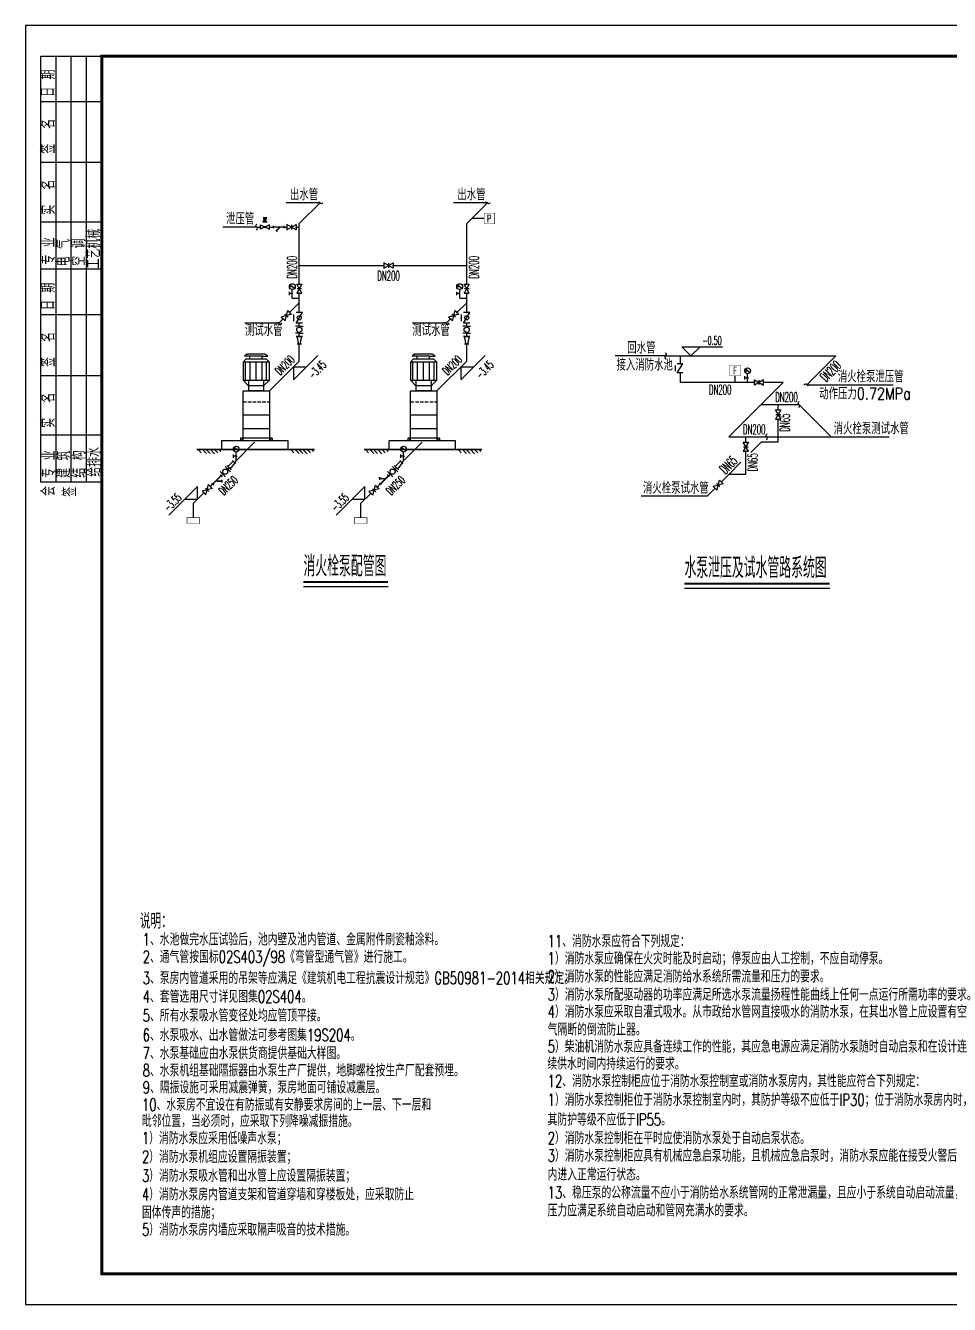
# Model space of a CAD drawing. Extents: x -620248 to 571765, y -684907 to -323071.
# Drawn here: x -325175 to -310011, y -684907 to -663907 of the extents above; entities that cross this region are included whole.
import ezdxf
from ezdxf.enums import TextEntityAlignment as Align

# ---------------------------------------------------------------- set-up
doc = ezdxf.new("R2010")
doc.units = 0
doc.header["$LTSCALE"] = 1000
doc.header["$MEASUREMENT"] = 0
doc.linetypes.add('CONTINOUS', pattern=[2000000.0, 1000000.0, 1000000.0])
doc.linetypes.add('DASH', pattern=[0.35, 0.25, -0.1])
for name, color, linetype in [('2', 2, 'Continuous'), ('4', 4, 'Continuous'), ('9', 9, 'Continuous'), ('A-JS', 2, 'Continuous'), ('DIM_SYMB', 3, 'Continuous'), ('DIM_消防', 3, 'Continuous'), ('PIPE-消防', 1, 'Continuous'), ('PUB_TEXT', 7, 'Continuous'), ('PUB_TITLE', 4, 'Continuous'), ('S', 2, 'Continuous'), ('TWT_ELEV', 3, 'Continuous'), ('TWT_LEAD', 3, 'Continuous'), ('TWT_TEXT', 7, 'Continuous'), ('VALVE_消防', 7, 'Continuous'), ('VALVE_给水', 7, 'Continuous'), ('框', 130, 'Continuous'), ('阳台', 7, 'Continuous')]:
    doc.layers.add(name, color=color, linetype=linetype)
doc.styles.add('-宋体', font='simsun_0.shx', dxfattribs={"width": 0.8})
doc.styles.add('_TCH_DIM', font='SIMPLEX.shx', dxfattribs={"width": 0.8, "bigfont": 'GBCBIG.shx'})
doc.styles.add('TBC', font='simhei_0.shx', dxfattribs={"width": 0.9})
doc.styles.add('天正', font='SIMPLEX.shx', dxfattribs={"width": 0.7, "bigfont": 'HZTXT.shx'})

# ---------------------------------------------------------------- blocks, each defined once
blk = doc.blocks.new('A$C1D9C4E1B')
at = {"layer": 'S', "color": 0}
for p, q in [((50, 101), (8, 134)), ((8, 134), (16, 111)), ((1, 29), (1, 65)), ((28, 47), (1, 47)), ((30, 0), (30, 86)), ((30, 0), (102, 0))]:
    blk.add_line(p, q, dxfattribs=at)
at = {"layer": 'S', "color": 0, "const_width": 7.37}
blk.add_lwpolyline([(34, 47, -1), (27, 47, -1)], format="xyb", close=True, dxfattribs=at)
at = {"layer": 'S', "color": 0}
blk.add_circle((30, 118), 30, dxfattribs=at)
blk = doc.blocks.new('$TWTSYS$00000247')
at = {"elevation": 0}
blk.add_lwpolyline([(7, -101, -0.575183), (0, 0, 0.604745), (-11, 101, 16.924828)], format="xyb", dxfattribs=at)
blk = doc.blocks.new('A$C2F4A1349')
at = {"layer": 'S'}
for p, q in [((0, 86), (0, 0)), ((1161, 86), (0, 86)), ((63, 86), (63, 0)), ((1098, 86), (1098, 0)), ((1161, 86), (1161, 0))]:
    blk.add_line(p, q, dxfattribs=at)
blk = doc.blocks.new('A$C2912085F')
at = {"layer": 'S'}
for p, q in [((101, 2875), (101, 2219)), ((1060, 2875), (101, 2875)), ((192, 2983), (104, 2870)), ((242, 3174), (153, 3097)), ((798, 3097), (153, 3097)), ((176, 2875), (176, 2219)), ((950, 2983), (192, 2983)), ((897, 3174), (242, 3174)), ((330, 3097), (330, 2983)), ((339, 2875), (339, 2219)), ((568, 2875), (568, 2219)), ((781, 2875), (781, 2219)), ((798, 2983), (798, 3097)), ((809, 3097), (999, 3097)), ((999, 3097), (897, 3174)), ((947, 2875), (947, 2219)), ((1063, 2870), (950, 2983)), ((1060, 2219), (1060, 2875)), ((101, 2219), (289, 2009)), ((101, 2219), (1060, 2219)), ((847, 2006), (306, 2006)), ((308, 1827), (308, 2219)), ((850, 2219), (850, 1827)), ((1060, 2219), (850, 2009)), ((101, 0), (101, 1820)), ((101, 1820), (1060, 1820)), ((850, 1827), (308, 1827)), ((1060, 1820), (1060, 0)), ((101, 949), (1060, 949)), ((101, 442), (1060, 442))]:
    blk.add_line(p, q, dxfattribs=at)
at = {"layer": 'S', "linetype": 'DASH', "ltscale": 0.5}
blk.add_line((101, 1417), (1060, 1417), dxfattribs=at)
at = {"layer": 'DIM_消防'}
blk.add_blockref('A$C2F4A1349', (0, 1), dxfattribs=at)
blk = doc.blocks.new('A$C7D5A6CC8')
at = {"layer": 'S'}
blk.add_line((-424, 1), (3437, 1), dxfattribs=at)
blk.add_lwpolyline([(397, 297), (2562, 297), (2562, 1), (397, 1)], close=True, dxfattribs=at)
at = {"layer": 'DIM_消防', "xscale": 0.8959999999497085, "yscale": 0.8959999999497085, "zscale": 0.8959999999497085}
blk.add_blockref('A$C2912085F', (1006, 297), dxfattribs=at)
blk = doc.blocks.new('A$C3B791E56')
at = {"layer": 'A-JS', "color": 8}
for p, q in [((0, 86), (513, 86)), ((24, 50), (60, 86)), ((83, 20), (149, 86)), ((151, 0), (237, 86)), ((243, 3), (325, 86)), ((318, 5), (399, 86)), ((425, 22), (489, 86))]:
    blk.add_line(p, q, dxfattribs=at)
blk = doc.blocks.new('A$C22F20EFD')
at = {"layer": 'TWT_TEXT'}
h = blk.add_hatch(color=256, dxfattribs=at)
h.dxf.hatch_style = 1
edge = h.paths.add_edge_path()
edge.add_line((48, 75), (48, 85))
edge.add_ellipse((48, 75), major_axis=(-6.65, 6.65), ratio=1, start_angle=315, end_angle=405)
edge.add_line((39, 75), (48, 75))
h = blk.add_hatch(color=256, dxfattribs=at)
h.dxf.hatch_style = 1
edge = h.paths.add_edge_path()
edge.add_line((48, 75), (39, 75))
edge.add_ellipse((48, 75), major_axis=(6.65, 6.65), ratio=1, start_angle=135, end_angle=225)
edge.add_line((48, 66), (48, 75))
edge = h.paths.add_edge_path()
edge.add_ellipse((48, 75), major_axis=(6.65, 6.65), ratio=1, start_angle=225, end_angle=315)
edge.add_ellipse((48, 75), major_axis=(-6.65, 6.65), ratio=1, start_angle=225, end_angle=315)
edge.add_line((48, 85), (48, 66))
at = {"layer": 'S', "color": 0}
for p, q in [((80, 161), (13, 215)), ((13, 215), (25, 177)), ((2, 46), (2, 105)), ((48, 75), (2, 75)), ((48, 0), (48, 137))]:
    blk.add_line(p, q, dxfattribs=at)
blk.add_ellipse((48, 189), major_axis=(-33.9, 33.9), ratio=1, start_param=3.926991, end_param=10.210176, dxfattribs=at)
at = {"layer": 'TWT_TEXT', "color": 0}
for major_axis, start_param, end_param in [((-6.65, 6.65), 3.926991, 7.068583), ((6.65, 6.65), 2.356194, 5.497787)]:
    blk.add_ellipse((48, 75), major_axis=major_axis, ratio=1, start_param=start_param, end_param=end_param, dxfattribs=at)
blk = doc.blocks.new('A$C29A34EED')
at = {"layer": '框'}
for p, q in [((0, 461), (0, 14461)), ((0, 14461), (2000, 14461)), ((500, 461), (500, 14461)), ((1000, 461), (1000, 14461)), ((1500, 461), (1500, 14461)), ((2000, 461), (2000, 14461)), ((2000, 12961), (0, 12961)), ((2000, 10961), (0, 10961)), ((2000, 9005), (0, 9005)), ((2000, 7461), (0, 7461)), ((2000, 5961), (0, 5961)), ((2000, 3961), (0, 3961)), ((2000, 2005), (0, 2005)), ((2000, 461), (0, 461))]:
    blk.add_line(p, q, dxfattribs=at)
at = {"layer": '框', "style": '_TCH_DIM', "width": 0.8}
for s, p in [('日 期', (462, 13120)), ('签  名', (466, 11253)), ('实  名', (466, 9253)), ('工艺机械', (1953, 7486)), ('专 业', (472, 7613)), ('电 气', (957, 7555)), ('空 调', (1460, 7573)), ('日 期', (462, 6120)), ('签  名', (466, 4253)), ('实  名', (466, 2253)), ('专 业', (480, 613)), ('建 筑', (967, 607)), ('结 构', (1470, 612)), ('给排水', (1970, 645)), ('会', (470, 12)), ('签', (1174, -12))]:
    blk.add_text(s, height=450, rotation=90, dxfattribs=at).set_placement(p)
blk = doc.blocks.new('A$C54597E38')
at = {"layer": '9'}
h = blk.add_hatch(dxfattribs=at)
h.set_pattern_fill('ANSI31', color=256, scale=70.630202, angle=135, style=0)
h.set_pattern_definition([(180, (-153496.256, -56662.455), (-2e-15, -8.82877527), [])])
edge = h.paths.add_edge_path()
edge.add_line((99, 458), (99, 400))
edge.add_line((99, 400), (0, 400))
edge.add_line((0, 400), (0, 620))
edge.add_arc((64, 620), 63.6, 90, 180, ccw=False)
edge.add_line((64, 683), (622, 683))
edge.add_arc((622, 620), 63.6, 0, 90, ccw=False)
edge.add_line((685, 620), (685, 396))
edge.add_line((685, 396), (594, 396))
edge.add_line((594, 396), (594, 463))
edge.add_line((594, 463), (614, 463))
edge.add_line((614, 463), (624, 463))
edge.add_line((624, 463), (624, 613))
edge.add_line((624, 613), (68, 613))
edge.add_line((68, 613), (68, 458))
edge.add_line((68, 458), (99, 458))
h.paths.add_polyline_path([(369, 293), (369, 582), (586, 582), (586, 519), (436, 519), (436, 458), (557, 458), (557, 225), (431, 225), (431, 166), (588, 166), (588, 112), (370, 112), (370, 226), (321, 226), (321, 112), (103, 112), (103, 166), (260, 166), (260, 225), (133, 225), (133, 458), (255, 458), (255, 519), (104, 519), (104, 582), (321, 582), (321, 293)])
h.paths.add_polyline_path([(196, 399), (265, 399), (265, 289), (196, 289)], flags=16)
h.paths.add_polyline_path([(494, 399), (425, 399), (425, 289), (494, 289)], flags=16)
edge = h.paths.add_edge_path()
edge.add_line((99, 225), (99, 283))
edge.add_line((99, 283), (0, 283))
edge.add_line((0, 283), (0, 64))
edge.add_arc((64, 64), 63.6, 180, 270)
edge.add_line((64, 0), (622, 0))
edge.add_arc((622, 64), 63.6, 270, 360)
edge.add_line((685, 64), (685, 287))
edge.add_line((685, 287), (594, 287))
edge.add_line((594, 287), (594, 220))
edge.add_line((594, 220), (614, 220))
edge.add_line((614, 220), (624, 220))
edge.add_line((624, 220), (624, 71))
edge.add_line((624, 71), (68, 71))
edge.add_line((68, 71), (68, 225))
edge.add_line((68, 225), (99, 225))
blk.add_lwpolyline([(369, 293), (369, 293), (369, 582), (586, 582), (586, 519), (436, 519), (436, 458), (557, 458), (557, 225), (431, 225), (431, 166), (588, 166), (588, 112), (370, 112), (370, 226), (321, 226), (321, 112), (103, 112), (103, 166), (260, 166), (260, 225), (133, 225), (133, 458), (255, 458), (255, 519), (104, 519), (104, 582), (321, 582), (321, 293), (369, 293)], dxfattribs=at)
blk.add_lwpolyline([(99, 225), (99, 283), (0, 283), (0, 64, 0.414214), (64, 0), (622, 0, 0.414214), (685, 64), (685, 287), (594, 287), (594, 220), (614, 220), (624, 220), (624, 71), (68, 71), (68, 225)], format="xyb", close=True, dxfattribs=at)
blk.add_lwpolyline([(494, 399), (425, 399), (425, 289), (494, 289)], close=True, dxfattribs=at)
blk = doc.blocks.new('标框')
at = {"layer": '4'}
for p, q in [((-105112, 98008), (-105112, 71592)), ((-95112, 98008), (-95112, 71592))]:
    blk.add_line(p, q, dxfattribs=at)
at = {"layer": '框'}
for p, q in [((-105112, 111592), (-105112, 71592)), ((-95112, 111592), (-95112, 71592)), ((-105112, 98584), (-95112, 98584)), ((-105112, 94081), (-95112, 94081)), ((-105112, 89578), (-95112, 89578)), ((-105112, 87777), (-95112, 87777)), ((-105112, 85976), (-95112, 85976)), ((-105112, 85075), (-95112, 85075)), ((-105112, 84174), (-95112, 84174)), ((-105112, 83274), (-95112, 83274)), ((-105112, 82373), (-95112, 82373)), ((-105112, 81473), (-95112, 81473)), ((-105112, 80572), (-95112, 80572)), ((-105112, 79671), (-95112, 79671)), ((-105112, 78771), (-95112, 78771)), ((-105112, 77870), (-95112, 77870)), ((-105112, 76970), (-95112, 76970)), ((-105112, 76069), (-95112, 76069)), ((-105112, 75168), (-95112, 75168)), ((-105112, 74268), (-95112, 74268))]:
    blk.add_line(p, q, dxfattribs=at)
at = {"layer": '4'}
blk.add_blockref('A$C54597E38', (-104913, 73473), dxfattribs=at)
at = {"layer": 'TWT_TEXT', "style": 'TBC', "width": 0.9}
blk.add_text('广州亚泰建筑设计院有限公司', height=480, dxfattribs=at).set_placement((-103962, 73582))
at = {"layer": 'TWT_TEXT', "style": '_TCH_DIM'}
for s, height, p in [('建筑工程甲级设计证书号：', 300, (-103979, 73080)), ('市政工程乙级设计证书号：', 300, (-103979, 72647)), ('城乡规划编制乙级证书编号：粤自资规乙字', 300, (-103979, 72198)), ('电话', 300, (-103979, 71765)), ('图纸版权属设计单位所有，未经许可，外人及外单位不得翻印复制作为其他工程之用', 249.73, (-102027, 71082))]:
    blk.add_text(s, height=height, rotation=359.9997, dxfattribs=at).set_placement(p)
at = {"layer": 'TWT_TEXT', "style": '天正', "width": 0.67}
for s, height, p in [('A144002161', 300, (-101392, 73058)), ('A244002168', 300, (-101382, 72625)), ('23440110', 300, (-99787, 72179)), ('Tel：020-84214629', 290, (-103368, 71744))]:
    blk.add_text(s, height=height, rotation=359.9997, dxfattribs=at).set_placement(p)
at = {"layer": '框', "style": '-宋体', "width": 0.74}
for s, p in [('注册章', (-104927, 94312)), ('工程设计出图专用章', (-104926, 89809)), ('项目名称', (-104926, 88008)), ('车间二', (-102099, 88008)), ('兴建单位', (-104926, 86207)), ('佛山市天地元一净化设备有限公司', (-102100, 86207)), ('图      名', (-104926, 85353)), ('图      别', (-104926, 84452)), ('图      号', (-104926, 83552)), ('版  本  号', (-104927, 82651)), ('第一版', (-102100, 82651)), ('日      期', (-104926, 81751)), ('2025.10', (-102099, 81751)), ('制      图', (-104926, 80850)), ('设      计', (-104926, 79950)), ('专业负责人', (-104926, 79049)), ('项目负责人', (-104926, 78148)), ('专业校对人', (-104926, 77248)), ('审  核  人', (-104926, 76347)), ('审  定  人', (-104926, 75447)), ('设  计  号', (-104926, 74546)), ('AT-FS25023D', (-102108, 74546))]:
    blk.add_text(s, height=350, dxfattribs=at).set_placement(p)
for s, p in [('叶润华', (-101553, 80850)), ('叶润华', (-101553, 79950)), ('何志朋', (-101553, 78148)), ('范 武', (-101553, 77248)), ('陈伟业', (-101553, 76347)), ('何志朋', (-101553, 75447))]:
    blk.add_text(s, height=350, dxfattribs=at).set_placement(p, align=Align.CENTER)
blk = doc.blocks.new('消防框')
at = {"layer": '4'}
blk.add_line((-66927, 44194), (-66927, 17778), dxfattribs=at)
at = {"layer": '框'}
for p, q in [((-76927, 57778), (-76927, 17778)), ((-66927, 57778), (-66927, 17778)), ((-76927, 44194), (-76927, 17778))]:
    blk.add_line(p, q, dxfattribs=at)
at = {"layer": '4'}
blk.add_blockref('标框', (28185, -53814), dxfattribs=at)
at = {"layer": '框', "style": '-宋体', "width": 0.74}
for s, p in [('给水(消防)', (-73914, 30638)), ('XS-  /', (-73914, 29737)), ('11', (-72770, 29737))]:
    blk.add_text(s, height=350, dxfattribs=at).set_placement(p)
blk = doc.blocks.new('A$C21C844B0')
at = {"layer": '4'}
for name, p in [('A$C29A34EED', (0, 26072)), ('消防框', (124827, -17245))]:
    blk.add_blockref(name, p, dxfattribs=at)
blk = doc.blocks.new('$VALVE$00000447')
for p, q in [((-82, 0), (-82, 90)), ((-82, 0), (-82, -90)), ((82, 0), (82, 90)), ((82, 0), (82, -90))]:
    blk.add_line(p, q)
blk.add_circle((0, 0), 60.1)
for p in [(-82, 0), (82, 0)]:
    blk.add_point(p)
blk = doc.blocks.new('$VALVE$00000486')
for p, q in [((90, 55), (-90, 16)), ((-90, -48), (-90, 48)), ((90, 72), (90, -72)), ((90, 72), (90, -72)), ((90, -72), (90, 72)), ((90, -55), (-90, -16))]:
    blk.add_line(p, q)
for p in [(-90, 0), (90, 0)]:
    blk.add_point(p)
blk = doc.blocks.new('$VALVE$00000314')
for p, q in [((-125, -75), (-125, 75)), ((-125, 75), (125, -75)), ((-75, 125), (75, 125)), ((125, -75), (125, 75))]:
    blk.add_line(p, q)
blk.add_circle((0, 0), 50)
for p in [(-125, 0), (125, 0)]:
    blk.add_point(p)
blk.add_solid([(0, 125), (0, 150), (75, 125)])
blk = doc.blocks.new('$VALVE$00000296')
for points in [[(-125, 72), (-125, -72), (125, 72), (125, -72), (-125, 72)], [(0, 60), (0, -64)]]:
    blk.add_lwpolyline(points)
for p in [(-125, 0), (125, 0)]:
    blk.add_point(p)
blk = doc.blocks.new('$VALVE$00000485')
at = {"linetype": 'CONTINOUS'}
for p, q in [((-90, 67), (-90, -42)), ((90, 42), (-90, 42)), ((90, -40), (-90, -18))]:
    blk.add_line(p, q, dxfattribs=at)
for q in [(90, 72), (90, -72)]:
    blk.add_line((90, 0), q)
for p in [(-90, 0), (90, 0)]:
    blk.add_point(p)
blk = doc.blocks.new('$VALVE$00000501')
for p, q in [((-175, 32), (-175, -32)), ((175, 32), (175, -32)), ((96, -77), (50, -123))]:
    blk.add_line(p, q)
at = {"const_width": 35}
for points in [[(-175, 0), (175, 0)], [(-52, 0), (73, -100)]]:
    blk.add_lwpolyline(points, dxfattribs=at)
for p in [(-175, -2), (175, -2)]:
    blk.add_point(p)
blk = doc.blocks.new('$VALVE$00000773')
blk.add_hatch(color=256).paths.add_polyline_path([(61, 131), (2, 194), (-61, 131)])
for p, q in [((-125, -62), (-125, 62)), ((-125, 62), (125, -62)), ((125, 62), (-125, -62)), ((2, 194), (-61, 131)), ((-61, 131), (61, 131)), ((-48, 255), (53, 255)), ((52, 228), (-48, 228)), ((61, 131), (2, 194)), ((125, -62), (125, 62))]:
    blk.add_line(p, q)
at = {"const_width": 31.2}
blk.add_lwpolyline([(-16, 0, 1), (16, 0, 1)], format="xyb", close=True, dxfattribs=at)
blk.add_lwpolyline([(0, 131, 5, 5, 0), (0, 0, 1, 1, 0)], format="xyseb")
at = {"const_width": 5.37}
blk.add_lwpolyline([(2, 194), (2, 290)], dxfattribs=at)
for p in [(-125, 0), (125, 0)]:
    blk.add_point(p)
blk = doc.blocks.new('$VALVE$00000315')
blk.add_line((-75, 125), (75, 125))
blk.add_lwpolyline([(-125, -75), (-125, 75), (125, -75), (125, 75)])
for p in [(-125, 0), (125, 0)]:
    blk.add_point(p)
blk.add_solid([(0, 125), (0, 150), (75, 125)])

msp = doc.modelspace()

# ---------------------------------------------------------------- linework, layer by layer
at = {"layer": 'DIM_SYMB', "const_width": 35}
for points in [[(-320613.6, -673045.6), (-319224, -673045.6)], [(-314359.7, -673073.1), (-311975.3, -673073.1)]]:
    msp.add_lwpolyline(points, dxfattribs=at)
at = {"layer": 'DIM_SYMB'}
for points in [[(-320613.6, -673115.6), (-319224, -673115.6)], [(-314359.7, -673143.1), (-311975.3, -673143.1)]]:
    msp.add_lwpolyline(points, dxfattribs=at)
at = {"layer": 'PIPE-消防', "linetype": 'Continuous', "ltscale": 0.5}
for p, q in [((-320342.2, -666818.7), (-320681.9, -667158.3)), ((-317595.2, -666818.7), (-317851.5, -667075)), ((-320681.9, -667215.5), (-320681.9, -667158.3)), ((-317851.5, -667075), (-317934.8, -667158.3)), ((-317934.8, -667845.4), (-317934.8, -667158.3)), ((-317649, -667075), (-317851.5, -667075)), ((-321382.4, -667215.5), (-321318.9, -667215.5)), ((-321168.9, -667215.5), (-321109, -667215.5)), ((-320934, -667215.5), (-320884.3, -667215.5)), ((-320734.3, -667215.5), (-320681.9, -667215.5)), ((-320681.9, -667845.4), (-320681.9, -667215.5)), ((-320681.9, -667845.4), (-319292, -667845.4)), ((-320681.9, -668151.6), (-320681.9, -667845.4)), ((-319142, -667845.4), (-317934.8, -667845.4)), ((-317934.8, -668151.6), (-317934.8, -667845.4)), ((-320681.9, -668458.5), (-320681.9, -668301.6)), ((-317934.8, -668458.5), (-317934.8, -668301.6)), ((-320841.2, -668617.7), (-320681.9, -668458.5)), ((-320681.9, -668618.6), (-320681.9, -668458.5)), ((-318094.1, -668617.7), (-317934.8, -668458.5)), ((-317934.8, -668618.6), (-317934.8, -668458.5)), ((-321018.1, -668794.7), (-320947.2, -668723.8)), ((-320681.9, -668845.4), (-320681.9, -668793.6)), ((-318271, -668794.7), (-318200.2, -668723.8)), ((-317934.8, -668845.4), (-317934.8, -668793.6)), ((-320681.9, -669014.6), (-320681.9, -668960)), ((-317934.8, -669014.6), (-317934.8, -668960)), ((-320681.9, -669416.7), (-320681.9, -669141)), ((-317934.8, -669416.7), (-317934.8, -669141)), ((-321172.6, -669907.4), (-320681.9, -669416.7)), ((-318425.5, -669907.4), (-317934.8, -669416.7)), ((-314665.9, -669333), (-314432.3, -669333)), ((-314432.3, -669333), (-314432.3, -669459.8)), ((-314432.3, -669333), (-311878, -669333)), ((-312351.4, -669806.4), (-311878, -669333)), ((-314432.3, -669609.8), (-314432.3, -669767.1)), ((-313527.9, -669767.1), (-313527.9, -669657.8)), ((-313527.9, -669767.1), (-314432.3, -669767.1)), ((-313210.4, -669767.1), (-313527.9, -669767.1)), ((-313101.9, -670128.9), (-312740.1, -669767.1)), ((-312740.1, -669767.1), (-313060.4, -669767.1)), ((-313631.2, -670658.3), (-313101.9, -670128.9)), ((-313101.9, -670128.9), (-312823.6, -670128.9)), ((-312823.6, -670218.8), (-312823.6, -670128.9)), ((-312823.6, -670128.9), (-312480.2, -670128.9)), ((-312823.6, -670747.8), (-312823.6, -670368.8)), ((-313631.2, -670658.3), (-313353, -670658.3)), ((-313353, -670748.1), (-313353, -670658.3)), ((-313353, -670658.3), (-313009.6, -670658.3)), ((-321745, -671080.4), (-321415.4, -670750.8)), ((-318998, -671080.4), (-318666.4, -670748.8)), ((-313353, -671277.2), (-313353, -670898.1)), ((-313273, -670918.9), (-313101.9, -670747.8)), ((-312823.6, -670747.8), (-313101.9, -670747.8)), ((-313631.2, -671277.2), (-313433, -671078.9)), ((-321963.4, -671298.7), (-321937.9, -671273.3)), ((-321856.9, -671192.3), (-321834.1, -671169.5)), ((-319216.3, -671298.7), (-319190.9, -671273.3)), ((-319109.9, -671192.3), (-319087.1, -671169.5)), ((-313754.6, -671400.6), (-313631.2, -671277.2)), ((-313353, -671277.2), (-313631.2, -671277.2)), ((-322140.6, -671476), (-322099.5, -671434.9)), ((-319402, -671484.4), (-319352.4, -671434.9)), ((-313988.5, -671634.5), (-313860.7, -671506.7)), ((-322422.3, -671757.6), (-322246.7, -671582.1)), ((-322422.3, -671757.6), (-322422.3, -671988.9)), ((-319675.2, -671757.6), (-319508.1, -671590.5)), ((-319675.2, -671757.6), (-319675.2, -671988.9))]:
    msp.add_line(p, q, dxfattribs=at)
at = {"layer": 'PUB_TITLE'}
msp.add_lwpolyline([(-325174.7, -684907.3), (-295474.7, -684907.3), (-295474.7, -663907.3), (-325174.7, -663907.3)], close=True, dxfattribs=at)
at = {"layer": 'PUB_TITLE', "const_width": 50}
msp.add_lwpolyline([(-323924.7, -684407.3), (-295974.7, -684407.3), (-295974.7, -664407.3), (-323924.7, -664407.3)], close=True, dxfattribs=at)
at = {"layer": 'TWT_ELEV'}
for p, q in [((-314253.8, -669333), (-314403.8, -669183)), ((-314403.8, -669183), (-313737.9, -669183)), ((-314253.8, -669333), (-314103.8, -669183)), ((-320778, -669724.9), (-320378.7, -669325.7)), ((-318031, -669724.9), (-317631.7, -669325.7)), ((-320778, -669512.8), (-320778, -669724.9)), ((-320778, -669512.8), (-320565.9, -669512.8)), ((-318031, -669512.8), (-318031, -669724.9)), ((-318031, -669512.8), (-317818.8, -669512.8)), ((-322354.1, -671477.3), (-322825, -671948.2)), ((-322354.1, -671689.5), (-322354.1, -671477.3)), ((-319607, -671477.3), (-320077.9, -671948.2)), ((-319607, -671689.5), (-319607, -671477.3)), ((-322354.1, -671689.5), (-322566.2, -671689.5)), ((-319607, -671689.5), (-319819.2, -671689.5))]:
    msp.add_line(p, q, dxfattribs=at)
at = {"layer": 'TWT_LEAD'}
for p, q in [((-320477.3, -666818.7), (-320897.6, -666818.7)), ((-320342.2, -666818.7), (-320477.3, -666818.7)), ((-317730.2, -666818.7), (-318150.6, -666818.7)), ((-317595.2, -666818.7), (-317730.2, -666818.7)), ((-321517.4, -667215.5), (-321937.8, -667215.5)), ((-321382.4, -667215.5), (-321517.4, -667215.5)), ((-321153.1, -668794.7), (-321573.5, -668794.7)), ((-321018.1, -668794.7), (-321153.1, -668794.7)), ((-318406, -668794.7), (-318826.4, -668794.7)), ((-318271, -668794.7), (-318406, -668794.7)), ((-314801.2, -669333), (-315496.6, -669333)), ((-314666.2, -669333), (-314801.2, -669333)), ((-312352.4, -669806.4), (-311993.3, -669806.4)), ((-311993.3, -669806.4), (-310934.7, -669806.4)), ((-312480.3, -670128.9), (-311950.8, -670658.3)), ((-313009.7, -670658.3), (-311950.8, -670658.3)), ((-311950.8, -670658.3), (-310998.9, -670658.3)), ((-314251.4, -671634.5), (-315071.3, -671634.5)), ((-313988.5, -671634.5), (-314251.4, -671634.5)), ((-313988.5, -671634.5), (-314251.4, -671634.5))]:
    msp.add_line(p, q, dxfattribs=at)
at = {"layer": 'TWT_TEXT'}
for points, const_width in [([(-317649, -666987.9), (-317474.9, -666987.9), (-317474.9, -667162), (-317649, -667162)], 8.21), ([(-313615, -669483.7), (-313440.9, -669483.7), (-313440.9, -669657.8), (-313615, -669657.8)], 8.21), ([(-322526.1, -671988.9), (-322318.4, -671988.9), (-322318.4, -672083.5), (-322526.1, -672083.5)], 10), ([(-319779.1, -671988.9), (-319571.3, -671988.9), (-319571.3, -672083.5), (-319779.1, -672083.5)], 10)]:
    msp.add_lwpolyline(points, close=True, dxfattribs=dict(at, const_width=const_width))

# ---------------------------------------------------------------- block references
at = {"color": 7, "xscale": 1.599999999976716, "yscale": 1.599999999976716, "zscale": 1.679999999981373}
for p in [(-320844.7, -668382.8), (-318097.7, -668382.8)]:
    msp.add_blockref('A$C1D9C4E1B', p, dxfattribs=at)
at = {"layer": '2', "xscale": 0.4672511999960989, "yscale": 0.4672511999960989, "zscale": 0.4672511999960989}
for p, rotation in [((-320342.2, -666818.6, 0), 270), ((-317595.2, -666818.6, 0), 270), ((-321018.1, -668794.6, 0), 270), ((-318271, -668794.6, 0), 270), ((-312351.4, -669806.5, 0), 90)]:
    msp.add_blockref('$TWTSYS$00000247', p, dxfattribs=dict(at, rotation=rotation))
at = {"layer": '2', "yscale": 0.4672511999960989, "zscale": 0.4672511999960989}
for p, xscale in [((-321382.4, -667215.5, 0), -0.4672511999960989), ((-314666, -669332.9, 0), 0.4672511999960989), ((-312480.2, -670128.9, 0), -0.4672511999960989), ((-313009.6, -670658.3, 0), -0.4672511999960989)]:
    msp.add_blockref('$TWTSYS$00000247', p, dxfattribs=dict(at, xscale=xscale))
at = {"layer": '4', "xscale": 0.5, "yscale": 0.5, "zscale": 0.5}
msp.add_blockref('A$C21C844B0', (-324924.7, -684673.6), dxfattribs=at)
at = {"layer": 'TWT_TEXT', "xscale": 0.5, "yscale": 0.5, "zscale": 0.5}
for p in [(-322150.8, -670871.1), (-319403.7, -670871.1)]:
    msp.add_blockref('A$C7D5A6CC8', p, dxfattribs=at)
at = {"layer": 'TWT_TEXT'}
for p in [(-313371.6, -669767.1), (-321765.8, -671053.1), (-319018.7, -671053.1)]:
    msp.add_blockref('A$C22F20EFD', p, dxfattribs=at)
at = {"layer": 'VALVE_消防'}
for name, p, xscale, yscale, zscale, rotation in [('$VALVE$00000773', (-321243.9, -667215.5), -0.6, 0.6, 0.6, 359.9985823687014), ('$VALVE$00000296', (-320681.9, -668226.6), 0.6, 0.6, 0.6, 90.0000000000117), ('$VALVE$00000296', (-317934.8, -668226.6), 0.6, 0.6, 0.6, 90.0000000000117), ('$VALVE$00000296', (-320894.2, -668670.8), 0.6, 0.6, 0.6, 45.00000000000496), ('$VALVE$00000314', (-320681.9, -668706.1), -0.7, -0.7, 0.7, 270.0000000000139), ('$VALVE$00000296', (-318147.1, -668670.8), 0.6, 0.6, 0.6, 45.00000000000496), ('$VALVE$00000314', (-317934.8, -668706.1), -0.7, -0.7, 0.7, 270.0000000000179), ('$VALVE$00000447', (-320681.9, -668902.7), -0.7, -0.7, 0.7, 90.0000000000139), ('$VALVE$00000447', (-317934.8, -668902.7), -0.7, -0.7, 0.7, 90.00000000001785), ('$VALVE$00000486', (-320681.9, -669077.8), 0.7, 0.7, 0.7, 90.0000000000139), ('$VALVE$00000486', (-317934.8, -669077.8), 0.7, 0.7, 0.7, 90.00000000001785), ('$VALVE$00000315', (-314432.3, -669534.8), -0.6, -0.6, 0.6, 270), ('$VALVE$00000296', (-313135.4, -669767.1), 0.6, 0.6, 0.6, 180), ('$VALVE$00000296', (-312823.6, -670293.8), 0.6, 0.6, 0.6, 90), ('$VALVE$00000296', (-313353, -670823.1), 0.6, 0.6, 0.6, 89.99999999998923), ('$VALVE$00000447', (-321897.4, -671232.8), -0.7, -0.7, 0.7, 44.99999957667148), ('$VALVE$00000485', (-321789.6, -671124.9), -0.7, 0.7, 0.7, 44.99999957667148), ('$VALVE$00000447', (-319150.4, -671232.8), -0.7, -0.7, 0.7, 44.99999957748936), ('$VALVE$00000485', (-319042.5, -671124.9), -0.7, 0.7, 0.7, 44.99999957748936), ('$VALVE$00000501', (-322031.4, -671366.8), -0.55, -0.7, 0.55, 224.9999995766682), ('$VALVE$00000501', (-319284.4, -671366.8), -0.55, -0.7, 0.55, 44.99999957748771), ('$VALVE$00000296', (-313807.7, -671453.6), 0.6, 0.6, 0.6, 45.00000000000467), ('$VALVE$00000296', (-322193.7, -671529), 0.6, 0.6, 0.6, 44.99999957667148), ('$VALVE$00000296', (-319455, -671537.5), 0.6, 0.6, 0.6, 44.99999957748936)]:
    msp.add_blockref(name, p, dxfattribs=dict(at, xscale=xscale, yscale=yscale, zscale=zscale, rotation=rotation))
at = {"layer": 'VALVE_消防', "xscale": 0.6, "yscale": 0.6, "zscale": 0.6}
msp.add_blockref('$VALVE$00000296', (-319217, -667845.4), dxfattribs=at)
at = {"layer": 'VALVE_给水'}
for name, p, xscale, yscale, zscale, rotation in [('$VALVE$00000501', (-321021.5, -667215.5), 0.5, -0.6, 0.5, 179.9985823687014), ('$VALVE$00000296', (-320809.3, -667215.5), 0.6, 0.6, 0.6, 359.9985823687014)]:
    msp.add_blockref(name, p, dxfattribs=dict(at, xscale=xscale, yscale=yscale, zscale=zscale, rotation=rotation))
at = {"layer": '阳台', "xscale": -0.8000000002793967, "yscale": 0.7999999999301508, "zscale": 0.8}
for p in [(-321952.3, -670939.3), (-320432.1, -670939.3), (-319205, -670939.3), (-317685.1, -670939.3)]:
    msp.add_blockref('A$C3B791E56', p, dxfattribs=at)

# ---------------------------------------------------------------- texts
at = {"layer": 'DIM_SYMB', "color": 7, "style": '_TCH_DIM', "width": 0.8}
for s, height, p in [('消火栓泵配管图', 337.59, (-320613.6, -672953.3)), ('水泵泄压及试水管路系统图', 337.589, (-314359.7, -672980.8))]:
    msp.add_text(s, height=height, dxfattribs=at).set_placement(p)
at = {"layer": 'PUB_TEXT', "style": '天正', "width": 0.525}
for s, rotation, p in [('DN200', 90, (-320720.3, -668061.4, 0)), ('DN200', 90, (-317736.4, -668061.4, 0)), ('DN200', 45, (-312035.5, -669769.1)), ('DN65', 90, (-312632.2, -670578.2, 0)), ('DN65', 90, (-313161.5, -671230.4, 0)), ('DN65', 45, (-313686.3, -671282.8, 0))]:
    msp.add_text(s, height=160, rotation=rotation, dxfattribs=at).set_placement(p)
for p in [(-319403.2, -668095.9, 0), (-313959.7, -669965.2, 0), (-312871.1, -670088.1, 0), (-313400.6, -670617.5, 0)]:
    msp.add_text('DN200', height=160, dxfattribs=at).set_placement(p)
at = {"layer": 'TWT_ELEV', "color": 7, "style": '天正', "width": 0.525}
msp.add_text('-0.50', height=140, dxfattribs=at).set_placement((-314067.9, -669148))
for s, p in [('-3.45', (-320451.2, -669719.9)), ('-3.45', (-317704.2, -669719.9)), ('-3.55', (-322826.9, -671900.7)), ('-3.55', (-320079.8, -671900.7))]:
    msp.add_text(s, height=140, rotation=45, dxfattribs=at).set_placement(p)
at = {"layer": 'TWT_LEAD', "color": 7, "style": '_TCH_DIM', "width": 0.8}
for s, height, p in [('出水管', 192.91, (-320835.5, -666778.7)), ('出水管', 192.91, (-318088.5, -666778.7)), ('泄压管', 192.91, (-321884.2, -667175.5)), ('测试水管', 192.91, (-321574.4, -669004.7)), ('测试水管', 192.91, (-318827.3, -669004.7)), ('回水管', 192.91, (-315298.7, -669293)), ('接入消防水池', 192.91, (-315475.7, -669573)), ('消火栓泵泄压管', 192.91, (-311843.6, -669766.4)), ('动作压力0.72MPa', 192.908, (-312148.5, -670046.4)), ('消火栓泵测试水管', 192.91, (-311910.6, -670618.3)), ('消火栓泵试水管', 192.91, (-315041, -671594.5))]:
    msp.add_text(s, height=height, dxfattribs=at).set_placement(p)
at = {"layer": 'TWT_TEXT'}
for s, height, style, width, p in [('P', 126.2, 'TBC', 0.9, (-317604.1, -667136.6)), ('F', 126.2, 'TBC', 0.9, (-313570.1, -669632.4)), ('说明：', 250, '天正', 0.7, (-323299.2, -678737.8)), ('1、水池做完水压试验后，池内壁及池内管道、金属附件刷瓷釉涂料。', 200, '天正', 0.7, (-323253.5, -679012.8)), ('11、消防水泵应符合下列规定：', 200, '天正', 0.7, (-316606.2, -679041.2)), ('2、通气管按国标02S403/98《弯管型通气管》进行施工。', 200, '天正', 0.7, (-323253.5, -679299.3)), ('1）消防水泵应确保在火灾时能及时启动；停泵应由人工控制，不应自动停泵。', 200, '天正', 0.7, (-316606.2, -679325.2)), ('3、泵房内管道采用的吊架等应满足《建筑机电工程抗震设计规范》GB50981-2014相关规定。', 200, '天正', 0.7, (-323253.5, -679647.3)), ('2）消防水泵的性能应满足消防给水系统所需流量和压力的要求。', 200, '天正', 0.7, (-316606.2, -679621.1)), ('4、套管选用尺寸详见图集02S404。', 200, '天正', 0.7, (-323253.5, -679952.2)), ('3）消防水泵所配驱动器的功率应满足所选水泵流量扬程性能曲线上任何一点运行所需功率的要求。', 200, '天正', 0.7, (-316606.2, -679919)), ('4）消防水泵应采取自灌式吸水。从市政给水管网直接吸水的消防水泵，在其出水管上应设置有空', 200, '天正', 0.7, (-316606.2, -680200.4)), ('5、所有水泵吸水管变径处均应管顶平接。', 200, '天正', 0.7, (-323253.5, -680262)), ('6、水泵吸水、出水管做法可参考图集19S204。', 200, '天正', 0.7, (-323253.5, -680583.4)), ('气隔断的倒流防止器。', 200, '天正', 0.7, (-316606.2, -680493.1)), ('5）柴油机消防水泵应具备连续工作的性能，其应急电源应满足消防水泵随时自动启泵和在设计连', 200, '天正', 0.7, (-316606.2, -680772.8)), ('7、水泵基础应由水泵供货商提供基础大样图。', 200, '天正', 0.7, (-323253.5, -680880.3)), ('8、水泵机组基础隔振器由水泵生产厂提供，地脚螺栓按生产厂配套预埋。', 200, '天正', 0.7, (-323253.5, -681164.7)), ('续供水时间内持续运行的要求。', 200, '天正', 0.7, (-316610.7, -681054.1)), ('9、隔振设施可采用减震弹簧，泵房地面可铺设减震层。', 200, '天正', 0.7, (-323253.5, -681442.7)), ('12、消防水泵控制柜应位于消防水泵控制室或消防水泵房内，其性能应符合下列规定：', 200, '天正', 0.7, (-316606.2, -681339.3)), ('1）消防水泵控制柜位于消防水泵控制室内时，其防护等级不应低于IP30；位于消防水泵房内时，', 200, '天正', 0.7, (-316606.2, -681647.2)), ('10、水泵房不宜设在有防振或有安静要求房间的上一层、下一层和', 200, '天正', 0.7, (-323265.5, -681728)), ('毗邻位置，当必须时，应采取下列降噪减振措施。', 200, '天正', 0.7, (-323265.5, -681994.9)), ('其防护等级不应低于IP55。', 200, '天正', 0.7, (-316606.2, -681971.6)), ('1）消防水泵应采用低噪声水泵；', 200, '天正', 0.7, (-323265.5, -682278)), ('2）消防水泵控制柜在平时应使消防水泵处于自动启泵状态。', 200, '天正', 0.7, (-316606.2, -682276.1)), ('2）消防水泵机组应设置隔振装置；', 200, '天正', 0.7, (-323265.5, -682583)), ('3）消防水泵控制柜应具有机械应急启泵功能，且机械应急启泵时，消防水泵应能在接受火警后5min', 200, '天正', 0.7, (-316606.2, -682563.7)), ('3）消防水泵吸水管和出水管上应设置隔振装置；', 200, '天正', 0.7, (-323265.5, -682892.7)), ('内进入正常运行状态。', 200, '天正', 0.7, (-316606.2, -682874)), ('4）消防水泵房内管道支架和管道穿墙和穿楼板处，应采取防止', 200, '天正', 0.7, (-323265.5, -683199.2)), ('13、稳压泵的公称流量不应小于消防给水系统管网的正常泄漏量，且应小于系统自动启动流量，公称', 200, '天正', 0.7, (-316606.2, -683170.3)), ('固体传声的措施；', 200, '天正', 0.7, (-323265.5, -683496.1)), ('压力应满足系统自动启动和管网充满水的要求。', 200, '天正', 0.7, (-316606.2, -683464.6)), ('5）消防水泵房内墙应采取隔声吸音的技术措施。', 200, '天正', 0.7, (-323265.5, -683778.3))]:
    msp.add_text(s, height=height, dxfattribs=dict(at, style=style, width=width)).set_placement(p)
at = {"layer": 'TWT_TEXT', "style": '天正', "width": 0.525}
for s, height, p in [('DN200', 138, (-320997.4, -669658.5)), ('DN200', 138, (-318250.4, -669658.5)), ('DN250', 140, (-321919.2, -671630.3)), ('DN250', 140, (-319172.1, -671630.3))]:
    msp.add_text(s, height=height, rotation=45, dxfattribs=at).set_placement(p)

doc.saveas('drawing.dxf')
